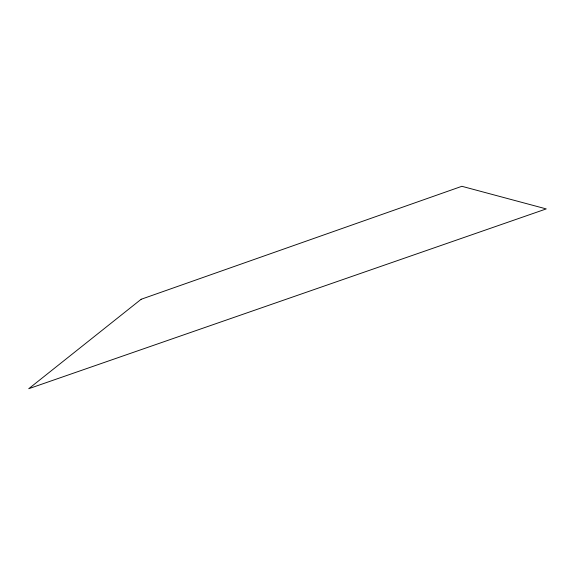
<?xml version="1.0" encoding="UTF-8"?>
<svg xmlns="http://www.w3.org/2000/svg" width="575" height="575" viewBox="0 0 575 575"><rect width="100%" height="100%" fill="white"/><g stroke="black" fill="none" stroke-linecap="round" stroke-linejoin="round"><path stroke-width="0.86" d="M141.141 299.273L28.75 388.7L546.25 208.912L461.876 186.3L141.141 299.273"/></g></svg>
